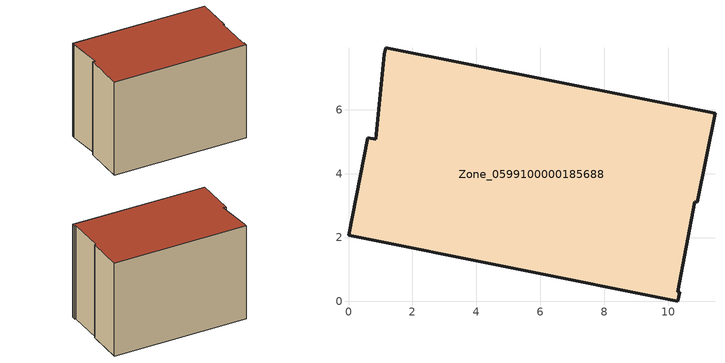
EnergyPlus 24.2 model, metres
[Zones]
Zone_0599100000185688
 floor ground (C_G): 10.31,0.3 10.37,0.29 10.31,0 0,2.07 0.6,5.12 0.85,5.08 1.12,7.74 1.16,7.95 11.47,5.89 10.92,3.1 10.85,3.12 z0
 wall outside (C_F): 0.6,5.12 0,2.07 10.31,0 10.37,0.29 10.31,0.3 10.85,3.12 10.92,3.1 11.47,5.89 1.16,7.95 1.12,7.74 0.85,5.08 0.6,5.12 z0:7.58
 roof outside (C_R): 1.12,7.74 0.85,5.08 0.6,5.12 0,2.07 10.31,0 10.37,0.29 10.31,0.3 10.85,3.12 10.92,3.1 11.47,5.89 1.16,7.95 z7.58
[BUILDING]
Pand.0599100000185688: North Axis=0; Terrain=City; Loads Convergence Tolerance Value=0.04; Temperature Convergence Tolerance Value=0.4; Solar Distribution=FullExterior; Maximum Number of Warmup Days=25; Minimum Number of Warmup Days=1
[Site:Location]
Rotterdam.The.Hague.AP_ZH_NLD Design_Conditions: Latitude=51.96; Longitude=4.45; Time Zone=1; Elevation=-4.5
[SITE:GROUNDTEMPERATURE:BUILDINGSURFACE]
18, 18, 18, 18, 18, 18, 18, 18, 18, 18, 18, 18
[MATERIAL] Thermal Absorptance=0.9; Solar Absorptance=0.7; Visible Absorptance=0.7
Name | Roughness | Thickness | Conductivity | Density | Specific Heat
G.TI.1975-1991 | MediumSmooth | 0.15 | 0.288461 | 540 | 1210
F.TI.1975-1991 | Rough | 0.3 | 0.230769 | 1920 | 840
R.TI.1975-1991 | MediumRough | 0.2 | 0.153846 | 1500 | 1000
[CONSTRUCTION]
C_G: G.TI.1975-1991
C_F: F.TI.1975-1991
C_R: R.TI.1975-1991
[ZONE]
Zone_0599100000185688: Type=1; Multiplier=1; Ceiling Height=Autocalculate; Volume=Autocalculate; Floor Area=autocalculate; Part of Total Floor Area=Yes
[ZONEINFILTRATION:DESIGNFLOWRATE]
Infil_Zone_0599100000185688: Zone or ZoneList or Space or SpaceList=Zone_0599100000185688; Schedule=AlwaysOn; Design Flow Rate Calculation Method=Flow/Area; Flow Rate per Floor Area=0.003; Constant Term Coefficient=1; Temperature Term Coefficient=0; Velocity Term Coefficient=0; Velocity Squared Term Coefficient=0
[HVACTEMPLATE:ZONE:IDEALLOADSAIRSYSTEM]
Zone_0599100000185688: Maximum Heating Supply Air Temperature=50; Minimum Cooling Supply Air Temperature=13; Maximum Heating Supply Air Humidity Ratio=0.0156; Minimum Cooling Supply Air Humidity Ratio=0.0077; Heating Limit=NoLimit; Cooling Limit=NoLimit; Dehumidification Control Type=ConstantSensibleHeatRatio; Cooling Sensible Heat Ratio=0.7; Dehumidification Setpoint=60; Humidification Control Type=None; Humidification Setpoint=30; Outdoor Air Method=None; Outdoor Air Flow Rate per Person=0.00944; Outdoor Air Flow Rate per Zone Floor Area=0; Outdoor Air Flow Rate per Zone=0; Demand Controlled Ventilation Type=None; Outdoor Air Economizer Type=NoEconomizer; Heat Recovery Type=None; Sensible Heat Recovery Effectiveness=0.7; Latent Heat Recovery Effectiveness=0.65
[ZONECONTROL:THERMOSTAT]
ThermostatControl_Zone_0599100000185688: Zone or ZoneList=Zone_0599100000185688; Control Type Schedule=DualSetpointControlType; Control 1=Thermostat_Zone_0599100000185688; Temperature Difference Between Cutout And Setpoint=0
[THERMOSTATSETPOINT:DUALSETPOINT]
Thermostat_Zone_0599100000185688: Heating Setpoint Temperature Schedule=HeatingSetpoint_Zone_0599100000185688; Cooling Setpoint Temperature Schedule=CoolingSetpoint_Zone_0599100000185688
[SCHEDULE:COMPACT]
HeatingSetpoint_Zone_0599100000185688: Through: 12/31, For: AllDays, Until: 24:00, 21
CoolingSetpoint_Zone_0599100000185688: Through: 12/31, For: AllDays, Until: 24:00, 24
DualSetpointControlType: Through: 12/31, For: AllDays, Until: 24:00, 4
AlwaysOn: Through: 12/31, For: AllDays, Until: 24:00, 1
